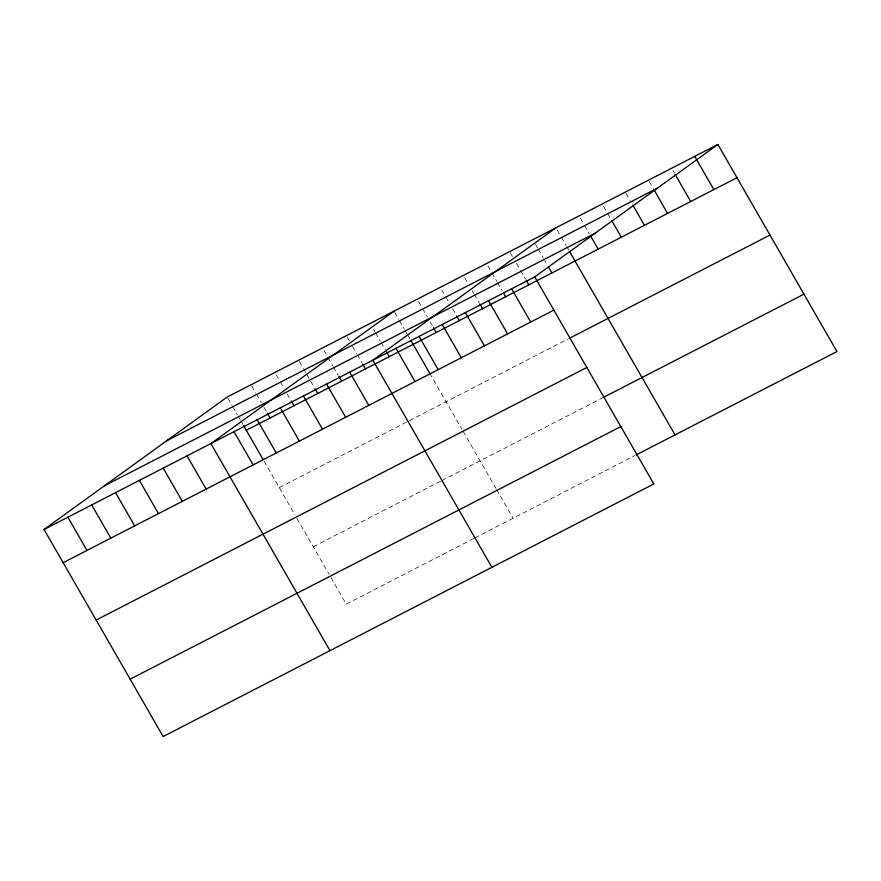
<?xml version="1.0" encoding="UTF-8"?>
<svg xmlns="http://www.w3.org/2000/svg" width="881" height="881" viewBox="0 0 881 881"><rect width="100%" height="100%" fill="white"/><g stroke="black" fill="none" stroke-linecap="round" stroke-linejoin="round"><path stroke-width="0.66" stroke-dasharray="4.41 3.3" d="M279.277 487.634L567.86 339.086M313.262 546.749L440.775 481.114M441.965 480.497L601.855 398.201M473.769 538.489L346.255 604.124L329.758 575.436M474.958 537.873L634.838 455.576M672.974 170.65L674.339 173.017M649.154 181.365L653.25 188.49M626.028 193.269L630.113 200.394M603.573 206.363L606.987 212.299M607.67 213.488L611.084 219.424M580.436 218.279L583.85 224.203M584.532 225.393L589.312 233.707M557.31 230.183L560.723 236.119M561.406 237.297L566.175 245.612M566.857 246.801L568.906 250.358M535.538 244.466L537.586 248.024M538.269 249.213L543.048 257.516M543.731 258.706L547.134 264.641M510.363 252.814L512.412 256.371M516.497 263.485L519.911 269.421M520.594 270.61L525.373 278.914M487.909 265.908L491.323 271.833M492.005 273.022L496.785 281.336M497.457 282.515L502.236 290.829M464.772 277.812L468.185 283.748M472.282 290.862L473.648 293.241M474.33 294.43L479.11 302.734M441.645 289.717L445.059 295.653M445.742 296.842L449.145 302.767M452.559 308.702L455.973 314.638M418.508 301.621L421.922 307.557M422.605 308.746L427.384 317.05M430.115 321.796L432.835 326.543M394.699 312.348L398.785 319.462M399.467 320.651L404.247 328.954M404.93 330.144L406.978 333.712M407.661 334.89L410.392 339.637M429.62 373.07L461.743 428.948M463.109 431.316L495.937 488.415M496.598 489.561L513.094 518.248M373.588 329.362L374.954 331.73M375.636 332.919L380.416 341.222M381.099 342.412L385.195 349.537M347.026 336.883L349.757 341.63M352.488 346.376L356.585 353.501M357.268 354.68L362.036 362.994M323.878 350.341L327.291 356.265M327.974 357.455L332.743 365.769M333.425 366.948L338.205 375.262M299.364 361.419L302.778 367.355M303.449 368.533L306.181 373.28M306.863 374.469L314.374 387.53M276.205 374.877L279.618 380.801M280.301 381.991L283.715 387.926M287.129 393.862L290.543 399.798M251.691 385.955L255.787 393.069M256.47 394.259L261.25 402.573M263.981 407.319L266.701 412.066M227.86 398.223L231.956 405.337M232.639 406.526L237.407 414.841M238.09 416.019L240.139 419.587M240.821 420.766L242.87 424.334M264.102 461.248L294.915 514.823M296.952 518.369L329.098 574.291"/><path stroke-width="1.32" d="M717.872 144.462L534.745 276.876L653.823 483.966L163.128 736.538L44.05 529.459L227.177 397.034L717.872 144.462L836.95 351.541L636.06 454.948M394.016 311.158L210.889 443.584L329.968 650.663M555.944 227.805L372.817 360.23L491.895 567.32M166.74 440.731L657.435 188.16M104.487 485.761L595.171 233.179M44.05 529.459L534.745 276.876M246.284 430.258L736.979 177.687M63.157 562.684L553.852 310.112M569.082 338.458L769.972 235.062M96.15 620.059L586.845 367.476M603.067 397.573L803.957 294.166M130.135 679.174L620.83 426.591M694.735 156.366L713.841 189.591M675.022 174.207L690.715 201.496M653.933 189.668L667.578 213.411M632.844 205.141L644.452 225.316M611.755 220.613L621.314 237.22M590.677 236.075L598.177 249.125M569.589 251.548L675.022 434.895M548.5 267.009L551.913 272.945M526.056 280.103L528.787 284.849M511.608 288.792L530.714 322.017M503.602 293.197L505.65 296.754M488.481 300.696L507.588 333.921M479.793 303.923L482.513 308.669M465.344 312.601L484.451 345.826M456.655 315.827L459.386 320.574M442.218 324.505L461.325 357.741M433.518 327.732L436.249 332.478M419.081 336.421L438.187 369.646M411.075 340.826L429.62 373.07M395.943 348.325L415.05 381.55M386.561 351.904L389.281 356.651M362.719 364.172L365.45 368.919M349.68 372.134L368.787 405.37M338.888 376.44L341.619 381.187M326.554 384.05L345.66 417.275M315.057 388.708L317.788 393.455M303.416 395.954L322.523 429.179M291.226 400.976L293.946 405.723M280.279 407.859L299.386 441.084M267.384 413.244L270.115 417.99M257.153 419.763L276.26 452.999M243.552 425.512L262.78 458.946M234.016 431.679L253.122 464.904M187.047 455.851L206.154 489.076M163.216 468.119L182.323 501.344M139.385 480.387L158.492 513.612M115.554 492.655L134.661 525.88M91.712 504.923L110.819 538.148M67.881 517.191L86.988 550.416"/></g></svg>
